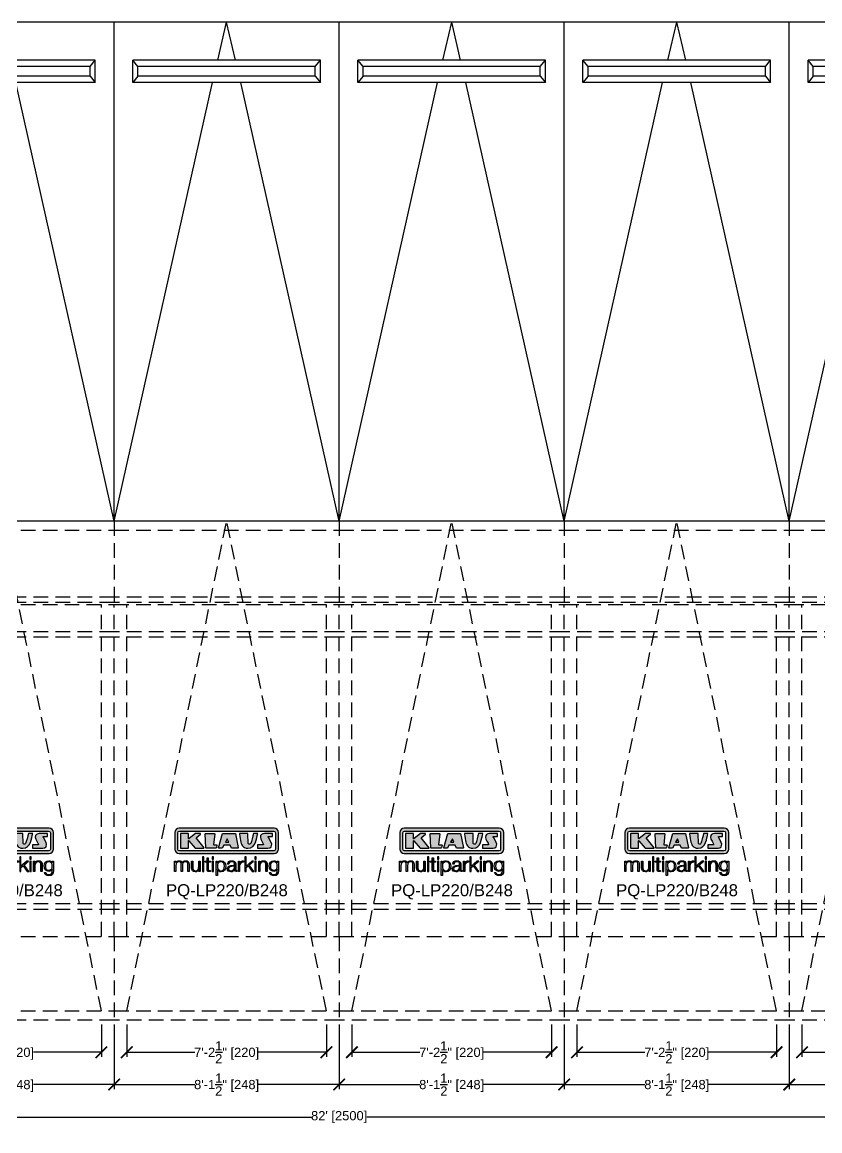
# Model space of a CAD drawing. Extents: x -210816 to 22943, y 10566 to 41486.
# Drawn here: x 21604.9 to 21950.9, y 11895.1 to 12376.3 of the extents above; entities that cross this region are included whole.
import ezdxf

# ---------------------------------------------------------------- set-up
doc = ezdxf.new("R2010")
doc.units = 0
doc.header["$MEASUREMENT"] = 0
doc.linetypes.add('DASHED', pattern=[0.2067, 0.1654, -0.0413])
doc.linetypes.add('HIDDEN', pattern=[9.525, 6.35, -3.175])
doc.layers.get('0').update_dxf_attribs({"linetype": 'CONTINUOUS'})
doc.layers.get('DEFPOINTS').update_dxf_attribs({"linetype": 'CONTINUOUS'})
for name, color, linetype in [('DIM', 6, 'CONTINUOUS'), ('KLAUS', 30, 'CONTINUOUS'), ('LOGO', 7, 'CONTINUOUS')]:
    doc.layers.add(name, color=color, linetype=linetype)
doc.styles.get("Standard").update_dxf_attribs({"font": 'arial.ttf'})
doc.dimstyles.get("Standard").update_dxf_attribs({"dimtxt": 5, "dimasz": 5, "dimexe": 2, "dimexo": 2, "dimgap": 0.09, "dimtad": 0, "dimtih": 1, "dimtoh": 1, "dimdec": 1, "dimzin": 0, "dimdsep": 46, "dimlunit": 4, "dimtxsty": 'Standard', "dimblk": 'ARCHTICK', "dimcen": -0.09, "dimadec": 0, "dimazin": 0, "dimtfac": 1, "dimtdec": 4, "dimtofl": 0, "dimtmove": 0, "dimatfit": 3, "dimldrblk": 'ARCHTICK', "dimfxl": 1, "dimtolj": 1, "dimtzin": 0, "dimarcsym": 0})

# ---------------------------------------------------------------- blocks, each defined once
blk = doc.blocks.new('KLAUS')
at = {"layer": 'LOGO'}
h = blk.add_hatch(color=8, dxfattribs=at)
h.dxf.hatch_style = 2
edge = h.paths.add_edge_path()
edge.add_spline(control_points=[(3.6, 29.09), (2.88, 29.09), (2.3, 28.51), (2.3, 27.8), (2.3, 27.8), (2.3, 16.11), (2.3, 16.11), (2.3, 15.39), (2.88, 14.81), (3.6, 14.81), (3.6, 14.81), (71.16, 14.81), (71.16, 14.81), (71.88, 14.81), (72.46, 15.39), (72.46, 16.11), (72.46, 16.11), (72.46, 27.8), (72.46, 27.8), (72.46, 28.51), (71.88, 29.09), (71.16, 29.09), (71.16, 29.09), (3.6, 29.09), (3.6, 29.09), (3.6, 29.09), (3.6, 29.09), (3.6, 29.09)], knot_values=[0, 0, 0, 0, 1, 1, 1, 2, 2, 2, 3, 3, 3, 4, 4, 4, 5, 5, 5, 6, 6, 6, 7, 7, 7, 8, 8, 8, 9, 9, 9, 9], degree=3, periodic=0)
edge = h.paths.add_edge_path()
edge.add_spline(control_points=[(3.35, 31.23), (3.35, 31.23), (71.47, 31.23), (71.47, 31.23), (73.26, 31.23), (74.71, 29.77), (74.71, 27.99), (74.71, 27.99), (74.71, 16.17), (74.71, 16.17), (74.71, 14.38), (73.26, 12.93), (71.47, 12.93), (71.47, 12.93), (3.35, 12.93), (3.35, 12.93), (1.56, 12.93), (0.11, 14.38), (0.11, 16.17), (0.11, 16.17), (0.11, 27.99), (0.11, 27.99), (0.11, 29.77), (1.56, 31.23), (3.35, 31.23), (3.35, 31.23), (3.35, 31.23), (3.35, 31.23)], knot_values=[0, 0, 0, 0, 1, 1, 1, 2, 2, 2, 3, 3, 3, 4, 4, 4, 5, 5, 5, 6, 6, 6, 7, 7, 7, 8, 8, 8, 9, 9, 9, 9], degree=3, periodic=0)
h = blk.add_hatch(color=8, dxfattribs=at)
h.dxf.hatch_style = 2
edge = h.paths.add_edge_path()
edge.add_spline(control_points=[(4.5, 27.33), (4.5, 27.33), (9.7, 27.33), (9.7, 27.33), (9.84, 27.33), (9.96, 27.22), (9.96, 27.08), (9.96, 27.08), (9.96, 23.69), (9.96, 23.69), (9.96, 23.69), (9.94, 23.64), (10.04, 23.59), (10.14, 23.53), (10.2, 23.57), (10.2, 23.57), (10.2, 23.57), (10.51, 23.75), (10.51, 23.75), (10.51, 23.75), (14.94, 27.33), (14.94, 27.33), (14.94, 27.33), (18.41, 27.33), (18.41, 27.33), (18.41, 27.33), (18.49, 27.33), (18.56, 27.2), (18.65, 27.04), (18.53, 26.91), (18.53, 26.91), (18.53, 26.91), (15.49, 24.11), (15.49, 24.11), (15.49, 24.11), (21.14, 17.06), (21.14, 17.06), (21.14, 17.06), (21.13, 16.91), (21.13, 16.91), (21.08, 16.84), (20.99, 16.82), (20.99, 16.82), (20.99, 16.82), (14.7, 16.82), (14.7, 16.82), (14.7, 16.82), (10.26, 22.17), (10.26, 22.17), (10.26, 22.17), (10.19, 22.24), (10.08, 22.21), (9.97, 22.18), (9.96, 22.11), (9.96, 22.11), (9.96, 22.11), (9.96, 17.08), (9.96, 17.08), (9.96, 16.94), (9.84, 16.82), (9.7, 16.82), (9.7, 16.82), (4.5, 16.82), (4.5, 16.82), (4.36, 16.82), (4.25, 16.94), (4.25, 17.08), (4.25, 17.08), (4.25, 27.08), (4.25, 27.08), (4.25, 27.22), (4.36, 27.33), (4.5, 27.33), (4.5, 27.33), (4.5, 27.33), (4.5, 27.33)], knot_values=[0, 0, 0, 0, 1, 1, 1, 2, 2, 2, 3, 3, 3, 4, 4, 4, 5, 5, 5, 6, 6, 6, 7, 7, 7, 8, 8, 8, 9, 9, 9, 10, 10, 10, 11, 11, 11, 12, 12, 12, 13, 13, 13, 14, 14, 14, 15, 15, 15, 16, 16, 16, 17, 17, 17, 18, 18, 18, 19, 19, 19, 20, 20, 20, 21, 21, 21, 22, 22, 22, 23, 23, 23, 24, 24, 24, 25, 25, 25, 25], degree=3, periodic=0)
h = blk.add_hatch(color=8, dxfattribs=at)
h.dxf.hatch_style = 2
h.paths.add_polyline_path([(22.42, 17.06), (21.97, 27.15), (22.24, 27.33), (28.55, 27.33), (28.86, 26.97), (28.01, 19.08), (30.26, 19.07), (30.44, 18.95), (30.08, 16.95), (29.49, 16.82), (22.6, 16.82)])
h = blk.add_hatch(color=8, dxfattribs=at)
h.paths.add_polyline_path([(36.52, 21.01), (38.93, 21.01), (37.87, 23.57)])
h.paths.add_polyline_path([(34.52, 27.33), (43.65, 27.33), (45.76, 16.94), (45.57, 16.82), (40.83, 16.82), (39.89, 18.95), (35.42, 18.95), (34.27, 16.82), (31.78, 16.82), (31.66, 17)])
h = blk.add_hatch(color=8, dxfattribs=at)
h.dxf.hatch_style = 2
edge = h.paths.add_edge_path()
edge.add_spline(control_points=[(52.69, 27.32), (52.69, 27.32), (52.88, 20.14), (52.88, 20.14), (53.01, 19.89), (53.2, 19.77), (53.43, 19.71), (53.91, 19.59), (54.43, 19.57), (54.64, 20.03), (55.23, 21.34), (56.27, 25.45), (56.6, 27.33), (56.6, 27.33), (59.77, 27.33), (59.77, 27.33), (58.77, 23.9), (58.56, 16.82), (52.63, 16.76), (48.72, 16.72), (48.01, 19.35), (47.27, 22.24), (46.89, 23.68), (46.54, 27.33), (46.54, 27.33), (46.54, 27.33), (52.69, 27.32), (52.69, 27.32), (52.69, 27.32), (52.69, 27.32), (52.69, 27.32)], knot_values=[0, 0, 0, 0, 1, 1, 1, 2, 2, 2, 3, 3, 3, 4, 4, 4, 5, 5, 5, 6, 6, 6, 7, 7, 7, 8, 8, 8, 9, 9, 9, 10, 10, 10, 10], degree=3, periodic=0)
h = blk.add_hatch(color=8, dxfattribs=at)
h.dxf.hatch_style = 2
edge = h.paths.add_edge_path()
edge.add_spline(control_points=[(64.46, 27.33), (64.46, 27.33), (70.31, 27.33), (70.31, 27.33), (70.31, 26.52), (70.31, 26.02), (70.31, 25.12), (70.31, 25.12), (67.3, 25.12), (67.3, 25.12), (67.24, 25.04), (67.25, 25.11), (67.25, 24.91), (67.25, 24.88), (69.73, 20.38), (69.73, 19.57), (69.73, 16.4), (67.22, 16.81), (65.9, 16.82), (65.9, 16.82), (59.59, 16.82), (59.59, 16.82), (59.59, 17.76), (59.59, 18.23), (59.59, 19.14), (59.59, 19.14), (63.75, 19.14), (63.75, 19.14), (63.82, 19.22), (63.81, 19.11), (63.81, 19.31), (63.81, 20.32), (61.58, 23.06), (61.58, 24.63), (61.58, 26.33), (62.83, 27.34), (64.46, 27.33), (64.46, 27.33), (64.46, 27.33), (64.46, 27.33)], knot_values=[0, 0, 0, 0, 1, 1, 1, 2, 2, 2, 3, 3, 3, 4, 4, 4, 5, 5, 5, 6, 6, 6, 7, 7, 7, 8, 8, 8, 9, 9, 9, 10, 10, 10, 11, 11, 11, 12, 12, 12, 13, 13, 13, 13], degree=3, periodic=0)
h = blk.add_hatch(color=30, dxfattribs=at)
h.dxf.hatch_style = 2
h.paths.add_polyline_path([(20.07, 0), (20.99, 0), (20.99, 10.45), (20.07, 10.45)])
h = blk.add_hatch(color=30, dxfattribs=at)
h.dxf.hatch_style = 2
edge = h.paths.add_edge_path()
edge.add_spline(control_points=[(24.22, 9.82), (24.22, 9.82), (23.3, 9.82), (23.3, 9.82), (23.3, 9.82), (23.3, 7.55), (23.3, 7.55), (23.3, 7.55), (21.98, 7.55), (21.98, 7.55), (21.98, 7.55), (21.98, 6.78), (21.98, 6.78), (21.98, 6.78), (23.3, 6.78), (23.3, 6.78), (23.3, 6.78), (23.3, 1.61), (23.3, 1.61), (23.28, 0.32), (23.71, -0.09), (24.94, -0.09), (25.22, -0.09), (25.48, -0.06), (25.76, -0.06), (25.76, -0.06), (25.76, 0.73), (25.76, 0.73), (25.5, 0.7), (25.23, 0.69), (24.97, 0.69), (24.31, 0.73), (24.22, 1.08), (24.22, 1.68), (24.22, 1.68), (24.22, 6.78), (24.22, 6.78), (24.22, 6.78), (25.76, 6.78), (25.76, 6.78), (25.76, 6.78), (25.76, 7.55), (25.76, 7.55), (25.76, 7.55), (24.22, 7.55), (24.22, 7.55), (24.22, 7.55), (24.22, 9.82), (24.22, 9.82), (24.22, 9.82), (24.22, 9.82), (24.22, 9.82)], knot_values=[0, 0, 0, 0, 1, 1, 1, 2, 2, 2, 3, 3, 3, 4, 4, 4, 5, 5, 5, 6, 6, 6, 7, 7, 7, 8, 8, 8, 9, 9, 9, 10, 10, 10, 11, 11, 11, 12, 12, 12, 13, 13, 13, 14, 14, 14, 15, 15, 15, 16, 16, 16, 17, 17, 17, 17], degree=3, periodic=0)
h = blk.add_hatch(color=30, dxfattribs=at)
h.paths.add_polyline_path([(27.1, 0), (28.03, 0), (28.03, 7.55), (27.1, 7.55)])
h.paths.add_polyline_path([(27.1, 8.98), (28.03, 8.98), (28.03, 10.45), (27.1, 10.45)])
h = blk.add_hatch(color=30, dxfattribs=at)
h.dxf.hatch_style = 2
h.paths.add_polyline_path([(50.4, 0), (51.32, 0), (51.32, 2.87), (52.82, 4.11), (55.8, 0), (56.96, 0), (53.52, 4.76), (56.74, 7.55), (55.51, 7.55), (51.32, 3.89), (51.32, 10.45), (50.4, 10.45)])
h = blk.add_hatch(color=30, dxfattribs=at)
h.paths.add_polyline_path([(57.74, 0), (58.66, 0), (58.66, 7.55), (57.74, 7.55)])
h.paths.add_polyline_path([(57.74, 8.98), (58.66, 8.98), (58.66, 10.45), (57.74, 10.45)])
h = blk.add_hatch(color=30, dxfattribs=at)
h.dxf.hatch_style = 2
edge = h.paths.add_edge_path()
edge.add_spline(control_points=[(0, 0), (0, 0), (0.92, 0), (0.92, 0), (0.92, 0), (0.92, 4.22), (0.92, 4.22), (0.94, 5.8), (1.58, 7), (3.18, 7), (4.35, 7), (4.77, 6.15), (4.76, 5.12), (4.76, 5.12), (4.76, 0), (4.76, 0), (4.76, 0), (5.68, 0), (5.68, 0), (5.68, 0), (5.68, 4.27), (5.68, 4.27), (5.68, 5.68), (6.14, 7), (7.73, 7), (9.05, 7), (9.52, 6.32), (9.52, 5.08), (9.52, 5.08), (9.52, 0), (9.52, 0), (9.52, 0), (10.44, 0), (10.44, 0), (10.44, 0), (10.44, 5.12), (10.44, 5.12), (10.44, 6.91), (9.59, 7.77), (7.94, 7.77), (6.94, 7.77), (5.99, 7.29), (5.54, 6.3), (5.26, 7.29), (4.36, 7.77), (3.37, 7.77), (2.17, 7.77), (1.38, 7.19), (0.89, 6.28), (0.89, 6.28), (0.85, 6.28), (0.85, 6.28), (0.85, 6.28), (0.85, 7.55), (0.85, 7.55), (0.85, 7.55), (0, 7.55), (0, 7.55), (0, 7.55), (0, 0), (0, 0), (0, 0), (0, 0), (0, 0)], knot_values=[0, 0, 0, 0, 1, 1, 1, 2, 2, 2, 3, 3, 3, 4, 4, 4, 5, 5, 5, 6, 6, 6, 7, 7, 7, 8, 8, 8, 9, 9, 9, 10, 10, 10, 11, 11, 11, 12, 12, 12, 13, 13, 13, 14, 14, 14, 15, 15, 15, 16, 16, 16, 17, 17, 17, 18, 18, 18, 19, 19, 19, 20, 20, 20, 21, 21, 21, 21], degree=3, periodic=0)
h = blk.add_hatch(color=30, dxfattribs=at)
h.dxf.hatch_style = 2
edge = h.paths.add_edge_path()
edge.add_spline(control_points=[(18.31, 7.55), (18.31, 7.55), (17.39, 7.55), (17.39, 7.55), (17.39, 7.55), (17.39, 3.59), (17.39, 3.59), (17.39, 2.05), (16.7, 0.56), (15.12, 0.56), (13.66, 0.56), (13.15, 1.27), (13.1, 2.64), (13.1, 2.64), (13.1, 7.55), (13.1, 7.55), (13.1, 7.55), (12.18, 7.55), (12.18, 7.55), (12.18, 7.55), (12.18, 2.65), (12.18, 2.65), (12.18, 0.89), (12.93, -0.22), (14.83, -0.22), (15.96, -0.22), (16.95, 0.35), (17.44, 1.36), (17.44, 1.36), (17.47, 1.36), (17.47, 1.36), (17.47, 1.36), (17.47, 0), (17.47, 0), (17.47, 0), (18.31, 0), (18.31, 0), (18.31, 0), (18.31, 7.55), (18.31, 7.55), (18.31, 7.55), (18.31, 7.55), (18.31, 7.55)], knot_values=[0, 0, 0, 0, 1, 1, 1, 2, 2, 2, 3, 3, 3, 4, 4, 4, 5, 5, 5, 6, 6, 6, 7, 7, 7, 8, 8, 8, 9, 9, 9, 10, 10, 10, 11, 11, 11, 12, 12, 12, 13, 13, 13, 14, 14, 14, 14], degree=3, periodic=0)
h = blk.add_hatch(color=30, dxfattribs=at)
edge = h.paths.add_edge_path()
edge.add_spline(control_points=[(35.84, 3.78), (35.84, 2.21), (35.12, 0.56), (33.37, 0.56), (31.4, 0.56), (30.72, 2.21), (30.72, 3.78), (30.72, 5.49), (31.33, 7), (33.37, 7), (35.12, 7), (35.84, 5.34), (35.84, 3.78), (35.84, 3.78), (35.84, 3.78), (35.84, 3.78)], knot_values=[0, 0, 0, 0, 1, 1, 1, 2, 2, 2, 3, 3, 3, 4, 4, 4, 5, 5, 5, 5], degree=3, periodic=0)
edge = h.paths.add_edge_path()
edge.add_spline(control_points=[(29.79, -2.8), (29.79, -2.8), (30.72, -2.8), (30.72, -2.8), (30.72, -2.8), (30.72, 1.43), (30.72, 1.43), (30.72, 1.43), (30.74, 1.43), (30.74, 1.43), (31.14, 0.35), (32.24, -0.22), (33.37, -0.22), (35.66, -0.22), (36.76, 1.64), (36.76, 3.78), (36.76, 5.91), (35.66, 7.77), (33.37, 7.77), (32.15, 7.77), (31.1, 7.14), (30.67, 6.12), (30.67, 6.12), (30.64, 6.12), (30.64, 6.12), (30.64, 6.12), (30.64, 7.55), (30.64, 7.55), (30.64, 7.55), (29.79, 7.55), (29.79, 7.55), (29.79, 7.55), (29.79, -2.8), (29.79, -2.8), (29.79, -2.8), (29.79, -2.8), (29.79, -2.8)], knot_values=[0, 0, 0, 0, 1, 1, 1, 2, 2, 2, 3, 3, 3, 4, 4, 4, 5, 5, 5, 6, 6, 6, 7, 7, 7, 8, 8, 8, 9, 9, 9, 10, 10, 10, 11, 11, 11, 12, 12, 12, 12], degree=3, periodic=0)
h = blk.add_hatch(color=30, dxfattribs=at)
edge = h.paths.add_edge_path()
edge.add_spline(control_points=[(43.03, 2.93), (43.04, 1.45), (41.8, 0.56), (40.39, 0.56), (39.53, 0.56), (38.71, 1.13), (38.71, 2.05), (38.71, 3.53), (40.66, 3.51), (42.22, 3.79), (42.47, 3.84), (42.88, 3.91), (43, 4.13), (43, 4.13), (43.03, 4.13), (43.03, 4.13), (43.03, 4.13), (43.03, 2.93), (43.03, 2.93), (43.03, 2.93), (43.03, 2.93), (43.03, 2.93)], knot_values=[0, 0, 0, 0, 1, 1, 1, 2, 2, 2, 3, 3, 3, 4, 4, 4, 5, 5, 5, 6, 6, 6, 7, 7, 7, 7], degree=3, periodic=0)
edge = h.paths.add_edge_path()
edge.add_spline(control_points=[(39.03, 5.24), (39.06, 6.47), (39.91, 7), (41.05, 7), (42.14, 7), (43.03, 6.69), (43.03, 5.45), (43.03, 4.61), (42.6, 4.51), (41.84, 4.42), (39.85, 4.19), (37.79, 4.11), (37.79, 1.99), (37.79, 0.47), (38.93, -0.22), (40.32, -0.22), (41.77, -0.22), (42.43, 0.34), (43.07, 1.32), (43.07, 1.32), (43.1, 1.32), (43.1, 1.32), (43.1, 0.53), (43.25, 0), (44.19, 0), (44.43, 0), (44.58, 0.01), (44.79, 0.06), (44.79, 0.06), (44.79, 0.83), (44.79, 0.83), (44.71, 0.81), (44.6, 0.78), (44.49, 0.78), (44.13, 0.78), (43.95, 0.98), (43.95, 1.33), (43.95, 1.33), (43.95, 5.34), (43.95, 5.34), (43.95, 7.36), (42.5, 7.77), (41.17, 7.77), (39.44, 7.77), (38.2, 7.01), (38.11, 5.24), (38.11, 5.24), (39.03, 5.24), (39.03, 5.24), (39.03, 5.24), (39.03, 5.24), (39.03, 5.24)], knot_values=[0, 0, 0, 0, 1, 1, 1, 2, 2, 2, 3, 3, 3, 4, 4, 4, 5, 5, 5, 6, 6, 6, 7, 7, 7, 8, 8, 8, 9, 9, 9, 10, 10, 10, 11, 11, 11, 12, 12, 12, 13, 13, 13, 14, 14, 14, 15, 15, 15, 16, 16, 16, 17, 17, 17, 17], degree=3, periodic=0)
h = blk.add_hatch(color=30, dxfattribs=at)
h.dxf.hatch_style = 2
edge = h.paths.add_edge_path()
edge.add_spline(control_points=[(45.79, 0), (45.79, 0), (46.71, 0), (46.71, 0), (46.71, 0), (46.71, 4.03), (46.71, 4.03), (46.71, 5.59), (47.85, 6.82), (49.52, 6.73), (49.52, 6.73), (49.52, 7.66), (49.52, 7.66), (48.16, 7.72), (47.14, 7), (46.67, 5.78), (46.67, 5.78), (46.64, 5.78), (46.64, 5.78), (46.64, 5.78), (46.64, 7.55), (46.64, 7.55), (46.64, 7.55), (45.79, 7.55), (45.79, 7.55), (45.79, 7.55), (45.79, 0), (45.79, 0), (45.79, 0), (45.79, 0), (45.79, 0)], knot_values=[0, 0, 0, 0, 1, 1, 1, 2, 2, 2, 3, 3, 3, 4, 4, 4, 5, 5, 5, 6, 6, 6, 7, 7, 7, 8, 8, 8, 9, 9, 9, 10, 10, 10, 10], degree=3, periodic=0)
h = blk.add_hatch(color=30, dxfattribs=at)
h.dxf.hatch_style = 2
edge = h.paths.add_edge_path()
edge.add_spline(control_points=[(60.41, 0), (60.41, 0), (61.33, 0), (61.33, 0), (61.33, 0), (61.33, 4.41), (61.33, 4.41), (61.36, 5.89), (62.24, 7), (63.7, 7), (65.2, 7), (65.62, 6.02), (65.62, 4.71), (65.62, 4.71), (65.62, 0), (65.62, 0), (65.62, 0), (66.54, 0), (66.54, 0), (66.54, 0), (66.54, 4.86), (66.54, 4.86), (66.54, 6.66), (65.9, 7.77), (63.78, 7.77), (62.71, 7.77), (61.7, 7.16), (61.36, 6.25), (61.36, 6.25), (61.33, 6.25), (61.33, 6.25), (61.33, 6.25), (61.33, 7.55), (61.33, 7.55), (61.33, 7.55), (60.41, 7.55), (60.41, 7.55), (60.41, 7.55), (60.41, 0), (60.41, 0), (60.41, 0), (60.41, 0), (60.41, 0)], knot_values=[0, 0, 0, 0, 1, 1, 1, 2, 2, 2, 3, 3, 3, 4, 4, 4, 5, 5, 5, 6, 6, 6, 7, 7, 7, 8, 8, 8, 9, 9, 9, 10, 10, 10, 11, 11, 11, 12, 12, 12, 13, 13, 13, 14, 14, 14, 14], degree=3, periodic=0)
h = blk.add_hatch(color=30, dxfattribs=at)
edge = h.paths.add_edge_path()
edge.add_spline(control_points=[(71.32, 0.86), (69.62, 0.86), (68.83, 2.34), (68.83, 3.86), (68.83, 5.43), (69.56, 7), (71.32, 7), (73.06, 7), (73.75, 5.34), (73.75, 3.86), (73.75, 2.33), (72.91, 0.86), (71.32, 0.86), (71.32, 0.86), (71.32, 0.86), (71.32, 0.86)], knot_values=[0, 0, 0, 0, 1, 1, 1, 2, 2, 2, 3, 3, 3, 4, 4, 4, 5, 5, 5, 5], degree=3, periodic=0)
edge = h.paths.add_edge_path()
edge.add_spline(control_points=[(74.67, 7.55), (74.67, 7.55), (73.75, 7.55), (73.75, 7.55), (73.75, 7.55), (73.75, 6.25), (73.75, 6.25), (73.75, 6.25), (73.72, 6.25), (73.72, 6.25), (73.35, 7.09), (72.41, 7.77), (71.32, 7.77), (69.13, 7.77), (67.9, 6.05), (67.9, 3.97), (67.9, 1.82), (68.9, 0.09), (71.32, 0.09), (72.4, 0.09), (73.29, 0.72), (73.72, 1.64), (73.72, 1.64), (73.75, 1.64), (73.75, 1.64), (73.75, 1.64), (73.75, 0.61), (73.75, 0.61), (73.75, -1.23), (73.01, -2.24), (71.32, -2.24), (70.29, -2.24), (69.31, -1.85), (69.1, -0.73), (69.1, -0.73), (68.18, -0.73), (68.18, -0.73), (68.31, -2.34), (69.81, -3.02), (71.32, -3.02), (73.79, -3.02), (74.65, -1.64), (74.67, 0.61), (74.67, 0.61), (74.67, 7.55), (74.67, 7.55), (74.67, 7.55), (74.67, 7.55), (74.67, 7.55)], knot_values=[0, 0, 0, 0, 1, 1, 1, 2, 2, 2, 3, 3, 3, 4, 4, 4, 5, 5, 5, 6, 6, 6, 7, 7, 7, 8, 8, 8, 9, 9, 9, 10, 10, 10, 11, 11, 11, 12, 12, 12, 13, 13, 13, 14, 14, 14, 15, 15, 15, 16, 16, 16, 16], degree=3, periodic=0)
for points in [[(22.42, 17.06), (21.97, 27.15), (22.24, 27.33), (28.55, 27.33), (28.86, 26.97), (28.01, 19.08), (30.26, 19.07), (30.44, 18.95), (30.08, 16.95), (29.49, 16.82), (22.6, 16.82), (22.42, 17.06), (22.42, 17.06)], [(34.52, 27.33), (43.65, 27.33), (45.76, 16.94), (45.57, 16.82), (40.83, 16.82), (39.89, 18.95), (35.42, 18.95), (34.27, 16.82), (31.78, 16.82), (31.66, 17), (34.52, 27.33), (34.52, 27.33)], [(36.52, 21.01), (38.93, 21.01), (37.87, 23.57), (36.52, 21.01), (36.52, 21.01)], [(20.07, 0), (20.99, 0), (20.99, 10.45), (20.07, 10.45), (20.07, 0), (20.07, 0)], [(27.1, 8.98), (28.03, 8.98), (28.03, 10.45), (27.1, 10.45), (27.1, 8.98), (27.1, 8.98)], [(50.4, 0), (51.32, 0), (51.32, 2.87), (52.82, 4.11), (55.8, 0), (56.96, 0), (53.52, 4.76), (56.74, 7.55), (55.51, 7.55), (51.32, 3.89), (51.32, 10.45), (50.4, 10.45), (50.4, 0), (50.4, 0)], [(57.74, 8.98), (58.66, 8.98), (58.66, 10.45), (57.74, 10.45), (57.74, 8.98), (57.74, 8.98)], [(27.1, 0), (28.03, 0), (28.03, 7.55), (27.1, 7.55), (27.1, 0), (27.1, 0)], [(57.74, 0), (58.66, 0), (58.66, 7.55), (57.74, 7.55), (57.74, 0), (57.74, 0)]]:
    blk.add_lwpolyline(points, dxfattribs=at)
for points, knots in [([(3.35, 31.23), (3.35, 31.23), (71.47, 31.23), (71.47, 31.23), (73.26, 31.23), (74.71, 29.77), (74.71, 27.99), (74.71, 27.99), (74.71, 16.17), (74.71, 16.17), (74.71, 14.38), (73.26, 12.93), (71.47, 12.93), (71.47, 12.93), (3.35, 12.93), (3.35, 12.93), (1.56, 12.93), (0.11, 14.38), (0.11, 16.17), (0.11, 16.17), (0.11, 27.99), (0.11, 27.99), (0.11, 29.77), (1.56, 31.23), (3.35, 31.23), (3.35, 31.23), (3.35, 31.23), (3.35, 31.23)], [0, 0, 0, 0, 1, 1, 1, 2, 2, 2, 3, 3, 3, 4, 4, 4, 5, 5, 5, 6, 6, 6, 7, 7, 7, 8, 8, 8, 9, 9, 9, 9]), ([(3.6, 29.09), (2.88, 29.09), (2.3, 28.51), (2.3, 27.8), (2.3, 27.8), (2.3, 16.11), (2.3, 16.11), (2.3, 15.39), (2.88, 14.81), (3.6, 14.81), (3.6, 14.81), (71.16, 14.81), (71.16, 14.81), (71.88, 14.81), (72.46, 15.39), (72.46, 16.11), (72.46, 16.11), (72.46, 27.8), (72.46, 27.8), (72.46, 28.51), (71.88, 29.09), (71.16, 29.09), (71.16, 29.09), (3.6, 29.09), (3.6, 29.09), (3.6, 29.09), (3.6, 29.09), (3.6, 29.09)], [0, 0, 0, 0, 1, 1, 1, 2, 2, 2, 3, 3, 3, 4, 4, 4, 5, 5, 5, 6, 6, 6, 7, 7, 7, 8, 8, 8, 9, 9, 9, 9]), ([(4.5, 27.33), (4.5, 27.33), (9.7, 27.33), (9.7, 27.33), (9.84, 27.33), (9.96, 27.22), (9.96, 27.08), (9.96, 27.08), (9.96, 23.69), (9.96, 23.69), (9.96, 23.69), (9.94, 23.64), (10.04, 23.59), (10.14, 23.53), (10.2, 23.57), (10.2, 23.57), (10.2, 23.57), (10.51, 23.75), (10.51, 23.75), (10.51, 23.75), (14.94, 27.33), (14.94, 27.33), (14.94, 27.33), (18.41, 27.33), (18.41, 27.33), (18.41, 27.33), (18.49, 27.33), (18.56, 27.2), (18.65, 27.04), (18.53, 26.91), (18.53, 26.91), (18.53, 26.91), (15.49, 24.11), (15.49, 24.11), (15.49, 24.11), (21.14, 17.06), (21.14, 17.06), (21.14, 17.06), (21.13, 16.91), (21.13, 16.91), (21.08, 16.84), (20.99, 16.82), (20.99, 16.82), (20.99, 16.82), (14.7, 16.82), (14.7, 16.82), (14.7, 16.82), (10.26, 22.17), (10.26, 22.17), (10.26, 22.17), (10.19, 22.24), (10.08, 22.21), (9.97, 22.18), (9.96, 22.11), (9.96, 22.11), (9.96, 22.11), (9.96, 17.08), (9.96, 17.08), (9.96, 16.94), (9.84, 16.82), (9.7, 16.82), (9.7, 16.82), (4.5, 16.82), (4.5, 16.82), (4.36, 16.82), (4.25, 16.94), (4.25, 17.08), (4.25, 17.08), (4.25, 27.08), (4.25, 27.08), (4.25, 27.22), (4.36, 27.33), (4.5, 27.33), (4.5, 27.33), (4.5, 27.33), (4.5, 27.33)], [0, 0, 0, 0, 1, 1, 1, 2, 2, 2, 3, 3, 3, 4, 4, 4, 5, 5, 5, 6, 6, 6, 7, 7, 7, 8, 8, 8, 9, 9, 9, 10, 10, 10, 11, 11, 11, 12, 12, 12, 13, 13, 13, 14, 14, 14, 15, 15, 15, 16, 16, 16, 17, 17, 17, 18, 18, 18, 19, 19, 19, 20, 20, 20, 21, 21, 21, 22, 22, 22, 23, 23, 23, 24, 24, 24, 25, 25, 25, 25]), ([(52.69, 27.32), (52.69, 27.32), (52.88, 20.14), (52.88, 20.14), (53.01, 19.89), (53.2, 19.77), (53.43, 19.71), (53.91, 19.59), (54.43, 19.57), (54.64, 20.03), (55.23, 21.34), (56.27, 25.45), (56.6, 27.33), (56.6, 27.33), (59.77, 27.33), (59.77, 27.33), (58.77, 23.9), (58.56, 16.82), (52.63, 16.76), (48.72, 16.72), (48.01, 19.35), (47.27, 22.24), (46.89, 23.68), (46.54, 27.33), (46.54, 27.33), (46.54, 27.33), (52.69, 27.32), (52.69, 27.32), (52.69, 27.32), (52.69, 27.32), (52.69, 27.32)], [0, 0, 0, 0, 1, 1, 1, 2, 2, 2, 3, 3, 3, 4, 4, 4, 5, 5, 5, 6, 6, 6, 7, 7, 7, 8, 8, 8, 9, 9, 9, 10, 10, 10, 10]), ([(64.46, 27.33), (64.46, 27.33), (70.31, 27.33), (70.31, 27.33), (70.31, 26.52), (70.31, 26.02), (70.31, 25.12), (70.31, 25.12), (67.3, 25.12), (67.3, 25.12), (67.24, 25.04), (67.25, 25.11), (67.25, 24.91), (67.25, 24.88), (69.73, 20.38), (69.73, 19.57), (69.73, 16.4), (67.22, 16.81), (65.9, 16.82), (65.9, 16.82), (59.59, 16.82), (59.59, 16.82), (59.59, 17.76), (59.59, 18.23), (59.59, 19.14), (59.59, 19.14), (63.75, 19.14), (63.75, 19.14), (63.82, 19.22), (63.81, 19.11), (63.81, 19.31), (63.81, 20.32), (61.58, 23.06), (61.58, 24.63), (61.58, 26.33), (62.83, 27.34), (64.46, 27.33), (64.46, 27.33), (64.46, 27.33), (64.46, 27.33)], [0, 0, 0, 0, 1, 1, 1, 2, 2, 2, 3, 3, 3, 4, 4, 4, 5, 5, 5, 6, 6, 6, 7, 7, 7, 8, 8, 8, 9, 9, 9, 10, 10, 10, 11, 11, 11, 12, 12, 12, 13, 13, 13, 13]), ([(24.22, 9.82), (24.22, 9.82), (23.3, 9.82), (23.3, 9.82), (23.3, 9.82), (23.3, 7.55), (23.3, 7.55), (23.3, 7.55), (21.98, 7.55), (21.98, 7.55), (21.98, 7.55), (21.98, 6.78), (21.98, 6.78), (21.98, 6.78), (23.3, 6.78), (23.3, 6.78), (23.3, 6.78), (23.3, 1.61), (23.3, 1.61), (23.28, 0.32), (23.71, -0.09), (24.94, -0.09), (25.22, -0.09), (25.48, -0.06), (25.76, -0.06), (25.76, -0.06), (25.76, 0.73), (25.76, 0.73), (25.5, 0.7), (25.23, 0.69), (24.97, 0.69), (24.31, 0.73), (24.22, 1.08), (24.22, 1.68), (24.22, 1.68), (24.22, 6.78), (24.22, 6.78), (24.22, 6.78), (25.76, 6.78), (25.76, 6.78), (25.76, 6.78), (25.76, 7.55), (25.76, 7.55), (25.76, 7.55), (24.22, 7.55), (24.22, 7.55), (24.22, 7.55), (24.22, 9.82), (24.22, 9.82), (24.22, 9.82), (24.22, 9.82), (24.22, 9.82)], [0, 0, 0, 0, 1, 1, 1, 2, 2, 2, 3, 3, 3, 4, 4, 4, 5, 5, 5, 6, 6, 6, 7, 7, 7, 8, 8, 8, 9, 9, 9, 10, 10, 10, 11, 11, 11, 12, 12, 12, 13, 13, 13, 14, 14, 14, 15, 15, 15, 16, 16, 16, 17, 17, 17, 17]), ([(0, 0), (0, 0), (0.92, 0), (0.92, 0), (0.92, 0), (0.92, 4.22), (0.92, 4.22), (0.94, 5.8), (1.58, 7), (3.18, 7), (4.35, 7), (4.77, 6.15), (4.76, 5.12), (4.76, 5.12), (4.76, 0), (4.76, 0), (4.76, 0), (5.68, 0), (5.68, 0), (5.68, 0), (5.68, 4.27), (5.68, 4.27), (5.68, 5.68), (6.14, 7), (7.73, 7), (9.05, 7), (9.52, 6.32), (9.52, 5.08), (9.52, 5.08), (9.52, 0), (9.52, 0), (9.52, 0), (10.44, 0), (10.44, 0), (10.44, 0), (10.44, 5.12), (10.44, 5.12), (10.44, 6.91), (9.59, 7.77), (7.94, 7.77), (6.94, 7.77), (5.99, 7.29), (5.54, 6.3), (5.26, 7.29), (4.36, 7.77), (3.37, 7.77), (2.17, 7.77), (1.38, 7.19), (0.89, 6.28), (0.89, 6.28), (0.85, 6.28), (0.85, 6.28), (0.85, 6.28), (0.85, 7.55), (0.85, 7.55), (0.85, 7.55), (0, 7.55), (0, 7.55), (0, 7.55), (0, 0), (0, 0), (0, 0), (0, 0), (0, 0)], [0, 0, 0, 0, 1, 1, 1, 2, 2, 2, 3, 3, 3, 4, 4, 4, 5, 5, 5, 6, 6, 6, 7, 7, 7, 8, 8, 8, 9, 9, 9, 10, 10, 10, 11, 11, 11, 12, 12, 12, 13, 13, 13, 14, 14, 14, 15, 15, 15, 16, 16, 16, 17, 17, 17, 18, 18, 18, 19, 19, 19, 20, 20, 20, 21, 21, 21, 21]), ([(18.31, 7.55), (18.31, 7.55), (17.39, 7.55), (17.39, 7.55), (17.39, 7.55), (17.39, 3.59), (17.39, 3.59), (17.39, 2.05), (16.7, 0.56), (15.12, 0.56), (13.66, 0.56), (13.15, 1.27), (13.1, 2.64), (13.1, 2.64), (13.1, 7.55), (13.1, 7.55), (13.1, 7.55), (12.18, 7.55), (12.18, 7.55), (12.18, 7.55), (12.18, 2.65), (12.18, 2.65), (12.18, 0.89), (12.93, -0.22), (14.83, -0.22), (15.96, -0.22), (16.95, 0.35), (17.44, 1.36), (17.44, 1.36), (17.47, 1.36), (17.47, 1.36), (17.47, 1.36), (17.47, 0), (17.47, 0), (17.47, 0), (18.31, 0), (18.31, 0), (18.31, 0), (18.31, 7.55), (18.31, 7.55), (18.31, 7.55), (18.31, 7.55), (18.31, 7.55)], [0, 0, 0, 0, 1, 1, 1, 2, 2, 2, 3, 3, 3, 4, 4, 4, 5, 5, 5, 6, 6, 6, 7, 7, 7, 8, 8, 8, 9, 9, 9, 10, 10, 10, 11, 11, 11, 12, 12, 12, 13, 13, 13, 14, 14, 14, 14]), ([(29.79, -2.8), (29.79, -2.8), (30.72, -2.8), (30.72, -2.8), (30.72, -2.8), (30.72, 1.43), (30.72, 1.43), (30.72, 1.43), (30.74, 1.43), (30.74, 1.43), (31.14, 0.35), (32.24, -0.22), (33.37, -0.22), (35.66, -0.22), (36.76, 1.64), (36.76, 3.78), (36.76, 5.91), (35.66, 7.77), (33.37, 7.77), (32.15, 7.77), (31.1, 7.14), (30.67, 6.12), (30.67, 6.12), (30.64, 6.12), (30.64, 6.12), (30.64, 6.12), (30.64, 7.55), (30.64, 7.55), (30.64, 7.55), (29.79, 7.55), (29.79, 7.55), (29.79, 7.55), (29.79, -2.8), (29.79, -2.8), (29.79, -2.8), (29.79, -2.8), (29.79, -2.8)], [0, 0, 0, 0, 1, 1, 1, 2, 2, 2, 3, 3, 3, 4, 4, 4, 5, 5, 5, 6, 6, 6, 7, 7, 7, 8, 8, 8, 9, 9, 9, 10, 10, 10, 11, 11, 11, 12, 12, 12, 12]), ([(35.84, 3.78), (35.84, 2.21), (35.12, 0.56), (33.37, 0.56), (31.4, 0.56), (30.72, 2.21), (30.72, 3.78), (30.72, 5.49), (31.33, 7), (33.37, 7), (35.12, 7), (35.84, 5.34), (35.84, 3.78), (35.84, 3.78), (35.84, 3.78), (35.84, 3.78)], [0, 0, 0, 0, 1, 1, 1, 2, 2, 2, 3, 3, 3, 4, 4, 4, 5, 5, 5, 5]), ([(39.03, 5.24), (39.06, 6.47), (39.91, 7), (41.05, 7), (42.14, 7), (43.03, 6.69), (43.03, 5.45), (43.03, 4.61), (42.6, 4.51), (41.84, 4.42), (39.85, 4.19), (37.79, 4.11), (37.79, 1.99), (37.79, 0.47), (38.93, -0.22), (40.32, -0.22), (41.77, -0.22), (42.43, 0.34), (43.07, 1.32), (43.07, 1.32), (43.1, 1.32), (43.1, 1.32), (43.1, 0.53), (43.25, 0), (44.19, 0), (44.43, 0), (44.58, 0.01), (44.79, 0.06), (44.79, 0.06), (44.79, 0.83), (44.79, 0.83), (44.71, 0.81), (44.6, 0.78), (44.49, 0.78), (44.13, 0.78), (43.95, 0.98), (43.95, 1.33), (43.95, 1.33), (43.95, 5.34), (43.95, 5.34), (43.95, 7.36), (42.5, 7.77), (41.17, 7.77), (39.44, 7.77), (38.2, 7.01), (38.11, 5.24), (38.11, 5.24), (39.03, 5.24), (39.03, 5.24), (39.03, 5.24), (39.03, 5.24), (39.03, 5.24)], [0, 0, 0, 0, 1, 1, 1, 2, 2, 2, 3, 3, 3, 4, 4, 4, 5, 5, 5, 6, 6, 6, 7, 7, 7, 8, 8, 8, 9, 9, 9, 10, 10, 10, 11, 11, 11, 12, 12, 12, 13, 13, 13, 14, 14, 14, 15, 15, 15, 16, 16, 16, 17, 17, 17, 17]), ([(43.03, 2.93), (43.04, 1.45), (41.8, 0.56), (40.39, 0.56), (39.53, 0.56), (38.71, 1.13), (38.71, 2.05), (38.71, 3.53), (40.66, 3.51), (42.22, 3.79), (42.47, 3.84), (42.88, 3.91), (43, 4.13), (43, 4.13), (43.03, 4.13), (43.03, 4.13), (43.03, 4.13), (43.03, 2.93), (43.03, 2.93), (43.03, 2.93), (43.03, 2.93), (43.03, 2.93)], [0, 0, 0, 0, 1, 1, 1, 2, 2, 2, 3, 3, 3, 4, 4, 4, 5, 5, 5, 6, 6, 6, 7, 7, 7, 7]), ([(45.79, 0), (45.79, 0), (46.71, 0), (46.71, 0), (46.71, 0), (46.71, 4.03), (46.71, 4.03), (46.71, 5.59), (47.85, 6.82), (49.52, 6.73), (49.52, 6.73), (49.52, 7.66), (49.52, 7.66), (48.16, 7.72), (47.14, 7), (46.67, 5.78), (46.67, 5.78), (46.64, 5.78), (46.64, 5.78), (46.64, 5.78), (46.64, 7.55), (46.64, 7.55), (46.64, 7.55), (45.79, 7.55), (45.79, 7.55), (45.79, 7.55), (45.79, 0), (45.79, 0), (45.79, 0), (45.79, 0), (45.79, 0)], [0, 0, 0, 0, 1, 1, 1, 2, 2, 2, 3, 3, 3, 4, 4, 4, 5, 5, 5, 6, 6, 6, 7, 7, 7, 8, 8, 8, 9, 9, 9, 10, 10, 10, 10]), ([(60.41, 0), (60.41, 0), (61.33, 0), (61.33, 0), (61.33, 0), (61.33, 4.41), (61.33, 4.41), (61.36, 5.89), (62.24, 7), (63.7, 7), (65.2, 7), (65.62, 6.02), (65.62, 4.71), (65.62, 4.71), (65.62, 0), (65.62, 0), (65.62, 0), (66.54, 0), (66.54, 0), (66.54, 0), (66.54, 4.86), (66.54, 4.86), (66.54, 6.66), (65.9, 7.77), (63.78, 7.77), (62.71, 7.77), (61.7, 7.16), (61.36, 6.25), (61.36, 6.25), (61.33, 6.25), (61.33, 6.25), (61.33, 6.25), (61.33, 7.55), (61.33, 7.55), (61.33, 7.55), (60.41, 7.55), (60.41, 7.55), (60.41, 7.55), (60.41, 0), (60.41, 0), (60.41, 0), (60.41, 0), (60.41, 0)], [0, 0, 0, 0, 1, 1, 1, 2, 2, 2, 3, 3, 3, 4, 4, 4, 5, 5, 5, 6, 6, 6, 7, 7, 7, 8, 8, 8, 9, 9, 9, 10, 10, 10, 11, 11, 11, 12, 12, 12, 13, 13, 13, 14, 14, 14, 14]), ([(74.67, 7.55), (74.67, 7.55), (73.75, 7.55), (73.75, 7.55), (73.75, 7.55), (73.75, 6.25), (73.75, 6.25), (73.75, 6.25), (73.72, 6.25), (73.72, 6.25), (73.35, 7.09), (72.41, 7.77), (71.32, 7.77), (69.13, 7.77), (67.9, 6.05), (67.9, 3.97), (67.9, 1.82), (68.9, 0.09), (71.32, 0.09), (72.4, 0.09), (73.29, 0.72), (73.72, 1.64), (73.72, 1.64), (73.75, 1.64), (73.75, 1.64), (73.75, 1.64), (73.75, 0.61), (73.75, 0.61), (73.75, -1.23), (73.01, -2.24), (71.32, -2.24), (70.29, -2.24), (69.31, -1.85), (69.1, -0.73), (69.1, -0.73), (68.18, -0.73), (68.18, -0.73), (68.31, -2.34), (69.81, -3.02), (71.32, -3.02), (73.79, -3.02), (74.65, -1.64), (74.67, 0.61), (74.67, 0.61), (74.67, 7.55), (74.67, 7.55), (74.67, 7.55), (74.67, 7.55), (74.67, 7.55)], [0, 0, 0, 0, 1, 1, 1, 2, 2, 2, 3, 3, 3, 4, 4, 4, 5, 5, 5, 6, 6, 6, 7, 7, 7, 8, 8, 8, 9, 9, 9, 10, 10, 10, 11, 11, 11, 12, 12, 12, 13, 13, 13, 14, 14, 14, 15, 15, 15, 16, 16, 16, 16]), ([(71.32, 0.86), (69.62, 0.86), (68.83, 2.34), (68.83, 3.86), (68.83, 5.43), (69.56, 7), (71.32, 7), (73.06, 7), (73.75, 5.34), (73.75, 3.86), (73.75, 2.33), (72.91, 0.86), (71.32, 0.86), (71.32, 0.86), (71.32, 0.86), (71.32, 0.86)], [0, 0, 0, 0, 1, 1, 1, 2, 2, 2, 3, 3, 3, 4, 4, 4, 5, 5, 5, 5])]:
    blk.add_open_spline(points, degree=3, knots=knots, dxfattribs=at)
blk = doc.blocks.new('A$C6442')
at = {"layer": 'KLAUS', "color": 4, "linetype": 'HIDDEN'}
for p, q in [((97.63, 216.53), (0, 216.53)), ((0, 216.53), (0, 180.31)), ((97.63, 216.53), (97.63, 180.31)), ((0, 212.6), (97.63, 212.6)), ((0, 36.22), (0, 0)), ((97.63, 36.22), (97.63, 0)), ((0, 3.94), (97.63, 3.94)), ((97.63, 0), (0, 0))]:
    blk.add_line(p, q, dxfattribs=at)
at = {"layer": 'KLAUS', "linetype": 'HIDDEN'}
for p, q in [((5.51, 3.94), (48.82, 216.53)), ((92.12, 3.94), (48.82, 216.53)), ((0, 180.31), (97.63, 180.31)), ((0, 36.22), (0, 180.31)), ((5.51, 36.22), (5.51, 180.31)), ((92.12, 36.22), (92.12, 180.31)), ((97.63, 36.22), (97.63, 180.31)), ((0, 36.22), (97.63, 36.22))]:
    blk.add_line(p, q, dxfattribs=at)
at = {"layer": 'KLAUS', "color": 3, "linetype": 'HIDDEN'}
for p, q in [((97.63, 183.51), (0, 183.51)), ((97.63, 181.14), (0, 181.14))]:
    blk.add_line(p, q, dxfattribs=at)
at = {"layer": 'KLAUS', "color": 2, "linetype": 'HIDDEN'}
for p, q in [((97.63, 168.5), (0, 168.5)), ((97.63, 166.14), (0, 166.14)), ((97.63, 50.39), (0, 50.39)), ((97.63, 48.03), (0, 48.03))]:
    blk.add_line(p, q, dxfattribs=at)
at = {"layer": 'KLAUS', "linetype": 'DASHED', "xscale": 0.6042342747489289, "yscale": 0.6042342747559075, "zscale": 0.604234274745576, "rotation": 0.01107024451872799}
blk.add_blockref('KLAUS', (26.24, 64.44), dxfattribs=at)
at = {"layer": 'KLAUS', "linetype": 'DASHED'}
blk.add_text('PQ-LP220/B248', height=5.1969, dxfattribs=at).set_placement((22.51, 53.74))
blk = doc.blocks.new('A$C16561')
at = {"layer": 'DIM'}
for p in [(296.84, 0), (394.47, 0), (492.11, 0), (589.74, 0), (687.37, 0)]:
    blk.add_blockref('A$C6442', p, dxfattribs=at)
blk = doc.blocks.new('A$C24089')
for p, q in [((0, 0), (0, 216.53)), ((97.63, 216.53), (0, 216.53)), ((44.94, 200.03), (48.82, 216.53)), ((52.69, 200.03), (48.82, 216.53)), ((97.63, 0), (97.63, 216.53)), ((89.49, 200.03), (8.14, 200.03)), ((8.14, 190.33), (8.14, 200.03)), ((10.36, 197.32), (8.14, 200.03)), ((10.36, 193.03), (10.36, 197.32)), ((87.27, 197.32), (10.36, 197.32)), ((87.27, 197.32), (89.49, 200.03)), ((87.27, 193.03), (87.27, 197.32)), ((89.49, 190.33), (89.49, 200.03)), ((10.36, 193.03), (8.14, 190.33)), ((87.27, 193.03), (10.36, 193.03)), ((87.27, 193.03), (89.49, 190.33)), ((0, 0), (42.67, 190.33)), ((89.49, 190.33), (8.14, 190.33)), ((97.63, 0), (54.96, 190.33)), ((97.63, 0), (0, 0))]:
    blk.add_line(p, q)
blk = doc.blocks.new('A$C25946')
for p in [(292.9, 0), (390.53, 0), (488.17, 0), (585.8, 0), (683.44, 0)]:
    blk.add_blockref('A$C24089', p)
blk = doc.blocks.new('_ARCHTICK')
at = {"color": 0, "linetype": 'ByBlock', "const_width": 0.15}
blk.add_lwpolyline([(-0.5, -0.5), (0.5, 0.5)], dxfattribs=at)
blk = doc.blocks.new('*D15601')
at = {"layer": 'DEFPOINTS', "color": 0}
for p in [(21250.26, 11943.18), (22234.48, 11943.18), (22234.48, 11901.05)]:
    blk.add_point(p, dxfattribs=at)
at = {"layer": 'DIM', "color": 0, "lineweight": -2}
for p, q in [((21250.26, 11941.18), (21250.26, 11899.05)), ((22234.48, 11941.18), (22234.48, 11899.05)), ((21250.26, 11901.05), (21730.4, 11901.05)), ((22234.48, 11901.05), (21754.34, 11901.05))]:
    blk.add_line(p, q, dxfattribs=at)
at = {"layer": 'DIM', "color": 0, "lineweight": -2, "xscale": 5, "yscale": 5, "zscale": 5, "rotation": 180}
blk.add_blockref('_ARCHTICK', (21250.26, 11901.05), dxfattribs=at)
at = {"layer": 'DIM', "color": 0, "lineweight": -2, "xscale": 5, "yscale": 5, "zscale": 5}
blk.add_blockref('_ARCHTICK', (22234.48, 11901.05), dxfattribs=at)
at = {"layer": 'DIM', "color": 0, "insert": (21742.37, 11901.05), "char_height": 4, "attachment_point": 5}
blk.add_mtext("\\A1;82' [2500]", dxfattribs=at)
blk = doc.blocks.new('*D16106')
at = {"layer": 'DEFPOINTS', "color": 0}
for p in [(21937.64, 11943.18), (22035.27, 11943.18), (22035.27, 11915.17)]:
    blk.add_point(p, dxfattribs=at)
at = {"layer": 'DIM', "color": 0, "lineweight": -2}
for p, q in [((21937.64, 11941.18), (21937.64, 11913.17)), ((22035.27, 11941.18), (22035.27, 11913.17)), ((21937.64, 11915.17), (21972.65, 11915.17)), ((22035.27, 11915.17), (22000.26, 11915.17))]:
    blk.add_line(p, q, dxfattribs=at)
at = {"layer": 'DIM', "color": 0, "lineweight": -2, "xscale": 5, "yscale": 5, "zscale": 5, "rotation": 180}
blk.add_blockref('_ARCHTICK', (21937.64, 11915.17), dxfattribs=at)
at = {"layer": 'DIM', "color": 0, "lineweight": -2, "xscale": 5, "yscale": 5, "zscale": 5}
blk.add_blockref('_ARCHTICK', (22035.27, 11915.17), dxfattribs=at)
at = {"layer": 'DIM', "color": 0, "insert": (21986.45, 11915.17), "char_height": 4, "attachment_point": 5}
blk.add_mtext('\\A1;8\'-1{\\H1.000000x;\\S1/2;}" [248]', dxfattribs=at)
blk = doc.blocks.new('*D16107')
at = {"layer": 'DEFPOINTS', "color": 0}
for p in [(21943.15, 11943.18), (22029.76, 11943.18), (22029.76, 11929.17)]:
    blk.add_point(p, dxfattribs=at)
at = {"layer": 'DIM', "color": 0, "lineweight": -2}
for p, q in [((21943.15, 11941.18), (21943.15, 11927.17)), ((22029.76, 11941.18), (22029.76, 11927.17)), ((21943.15, 11929.17), (21972.66, 11929.17)), ((22029.76, 11929.17), (22000.24, 11929.17))]:
    blk.add_line(p, q, dxfattribs=at)
at = {"layer": 'DIM', "color": 0, "lineweight": -2, "xscale": 5, "yscale": 5, "zscale": 5, "rotation": 180}
blk.add_blockref('_ARCHTICK', (21943.15, 11929.17), dxfattribs=at)
at = {"layer": 'DIM', "color": 0, "lineweight": -2, "xscale": 5, "yscale": 5, "zscale": 5}
blk.add_blockref('_ARCHTICK', (22029.76, 11929.17), dxfattribs=at)
at = {"layer": 'DIM', "color": 0, "insert": (21986.45, 11929.17), "char_height": 4, "attachment_point": 5}
blk.add_mtext('\\A1;7\'-2{\\H1.000000x;\\S1/2;}" [220]', dxfattribs=at)
blk = doc.blocks.new('*D16108')
at = {"layer": 'DEFPOINTS', "color": 0}
for p in [(21840, 11943.18), (21937.64, 11943.18), (21937.64, 11915.17)]:
    blk.add_point(p, dxfattribs=at)
at = {"layer": 'DIM', "color": 0, "lineweight": -2}
for p, q in [((21840, 11941.18), (21840, 11913.17)), ((21937.64, 11941.18), (21937.64, 11913.17)), ((21840, 11915.17), (21875.01, 11915.17)), ((21937.64, 11915.17), (21902.63, 11915.17))]:
    blk.add_line(p, q, dxfattribs=at)
at = {"layer": 'DIM', "color": 0, "lineweight": -2, "xscale": 5, "yscale": 5, "zscale": 5, "rotation": 180}
blk.add_blockref('_ARCHTICK', (21840, 11915.17), dxfattribs=at)
at = {"layer": 'DIM', "color": 0, "lineweight": -2, "xscale": 5, "yscale": 5, "zscale": 5}
blk.add_blockref('_ARCHTICK', (21937.64, 11915.17), dxfattribs=at)
at = {"layer": 'DIM', "color": 0, "insert": (21888.82, 11915.17), "char_height": 4, "attachment_point": 5}
blk.add_mtext('\\A1;8\'-1{\\H1.000000x;\\S1/2;}" [248]', dxfattribs=at)
blk = doc.blocks.new('*D16109')
at = {"layer": 'DEFPOINTS', "color": 0}
for p in [(21845.52, 11943.18), (21932.13, 11943.18), (21932.13, 11929.17)]:
    blk.add_point(p, dxfattribs=at)
at = {"layer": 'DIM', "color": 0, "lineweight": -2}
for p, q in [((21845.52, 11941.18), (21845.52, 11927.17)), ((21932.13, 11941.18), (21932.13, 11927.17)), ((21845.52, 11929.17), (21875.03, 11929.17)), ((21932.13, 11929.17), (21902.61, 11929.17))]:
    blk.add_line(p, q, dxfattribs=at)
at = {"layer": 'DIM', "color": 0, "lineweight": -2, "xscale": 5, "yscale": 5, "zscale": 5, "rotation": 180}
blk.add_blockref('_ARCHTICK', (21845.52, 11929.17), dxfattribs=at)
at = {"layer": 'DIM', "color": 0, "lineweight": -2, "xscale": 5, "yscale": 5, "zscale": 5}
blk.add_blockref('_ARCHTICK', (21932.13, 11929.17), dxfattribs=at)
at = {"layer": 'DIM', "color": 0, "insert": (21888.82, 11929.17), "char_height": 4, "attachment_point": 5}
blk.add_mtext('\\A1;7\'-2{\\H1.000000x;\\S1/2;}" [220]', dxfattribs=at)
blk = doc.blocks.new('*D16110')
at = {"layer": 'DEFPOINTS', "color": 0}
for p in [(21742.37, 11943.18), (21840, 11943.18), (21840, 11915.17)]:
    blk.add_point(p, dxfattribs=at)
at = {"layer": 'DIM', "color": 0, "lineweight": -2}
for p, q in [((21742.37, 11941.18), (21742.37, 11913.17)), ((21840, 11941.18), (21840, 11913.17)), ((21742.37, 11915.17), (21777.38, 11915.17)), ((21840, 11915.17), (21804.99, 11915.17))]:
    blk.add_line(p, q, dxfattribs=at)
at = {"layer": 'DIM', "color": 0, "lineweight": -2, "xscale": 5, "yscale": 5, "zscale": 5, "rotation": 180}
blk.add_blockref('_ARCHTICK', (21742.37, 11915.17), dxfattribs=at)
at = {"layer": 'DIM', "color": 0, "lineweight": -2, "xscale": 5, "yscale": 5, "zscale": 5}
blk.add_blockref('_ARCHTICK', (21840, 11915.17), dxfattribs=at)
at = {"layer": 'DIM', "color": 0, "insert": (21791.19, 11915.17), "char_height": 4, "attachment_point": 5}
blk.add_mtext('\\A1;8\'-1{\\H1.000000x;\\S1/2;}" [248]', dxfattribs=at)
blk = doc.blocks.new('*D16111')
at = {"layer": 'DEFPOINTS', "color": 0}
for p in [(21747.88, 11943.18), (21834.49, 11943.18), (21834.49, 11929.17)]:
    blk.add_point(p, dxfattribs=at)
at = {"layer": 'DIM', "color": 0, "lineweight": -2}
for p, q in [((21747.88, 11941.18), (21747.88, 11927.17)), ((21834.49, 11941.18), (21834.49, 11927.17)), ((21747.88, 11929.17), (21777.4, 11929.17)), ((21834.49, 11929.17), (21804.98, 11929.17))]:
    blk.add_line(p, q, dxfattribs=at)
at = {"layer": 'DIM', "color": 0, "lineweight": -2, "xscale": 5, "yscale": 5, "zscale": 5, "rotation": 180}
blk.add_blockref('_ARCHTICK', (21747.88, 11929.17), dxfattribs=at)
at = {"layer": 'DIM', "color": 0, "lineweight": -2, "xscale": 5, "yscale": 5, "zscale": 5}
blk.add_blockref('_ARCHTICK', (21834.49, 11929.17), dxfattribs=at)
at = {"layer": 'DIM', "color": 0, "insert": (21791.19, 11929.17), "char_height": 4, "attachment_point": 5}
blk.add_mtext('\\A1;7\'-2{\\H1.000000x;\\S1/2;}" [220]', dxfattribs=at)
blk = doc.blocks.new('*D16112')
at = {"layer": 'DEFPOINTS', "color": 0}
for p in [(21644.74, 11943.18), (21742.37, 11943.18), (21742.37, 11915.17)]:
    blk.add_point(p, dxfattribs=at)
at = {"layer": 'DIM', "color": 0, "lineweight": -2}
for p, q in [((21644.74, 11941.18), (21644.74, 11913.17)), ((21742.37, 11941.18), (21742.37, 11913.17)), ((21644.74, 11915.17), (21679.75, 11915.17)), ((21742.37, 11915.17), (21707.36, 11915.17))]:
    blk.add_line(p, q, dxfattribs=at)
at = {"layer": 'DIM', "color": 0, "lineweight": -2, "xscale": 5, "yscale": 5, "zscale": 5, "rotation": 180}
blk.add_blockref('_ARCHTICK', (21644.74, 11915.17), dxfattribs=at)
at = {"layer": 'DIM', "color": 0, "lineweight": -2, "xscale": 5, "yscale": 5, "zscale": 5}
blk.add_blockref('_ARCHTICK', (21742.37, 11915.17), dxfattribs=at)
at = {"layer": 'DIM', "color": 0, "insert": (21693.55, 11915.17), "char_height": 4, "attachment_point": 5}
blk.add_mtext('\\A1;8\'-1{\\H1.000000x;\\S1/2;}" [248]', dxfattribs=at)
blk = doc.blocks.new('*D16113')
at = {"layer": 'DEFPOINTS', "color": 0}
for p in [(21650.25, 11943.18), (21736.86, 11943.18), (21736.86, 11929.17)]:
    blk.add_point(p, dxfattribs=at)
at = {"layer": 'DIM', "color": 0, "lineweight": -2}
for p, q in [((21650.25, 11941.18), (21650.25, 11927.17)), ((21736.86, 11941.18), (21736.86, 11927.17)), ((21650.25, 11929.17), (21679.76, 11929.17)), ((21736.86, 11929.17), (21707.34, 11929.17))]:
    blk.add_line(p, q, dxfattribs=at)
at = {"layer": 'DIM', "color": 0, "lineweight": -2, "xscale": 5, "yscale": 5, "zscale": 5, "rotation": 180}
blk.add_blockref('_ARCHTICK', (21650.25, 11929.17), dxfattribs=at)
at = {"layer": 'DIM', "color": 0, "lineweight": -2, "xscale": 5, "yscale": 5, "zscale": 5}
blk.add_blockref('_ARCHTICK', (21736.86, 11929.17), dxfattribs=at)
at = {"layer": 'DIM', "color": 0, "insert": (21693.55, 11929.17), "char_height": 4, "attachment_point": 5}
blk.add_mtext('\\A1;7\'-2{\\H1.000000x;\\S1/2;}" [220]', dxfattribs=at)
blk = doc.blocks.new('*D16114')
at = {"layer": 'DEFPOINTS', "color": 0}
for p in [(21547.1, 11943.18), (21644.74, 11943.18), (21644.74, 11915.17)]:
    blk.add_point(p, dxfattribs=at)
at = {"layer": 'DIM', "color": 0, "lineweight": -2}
for p, q in [((21547.1, 11941.18), (21547.1, 11913.17)), ((21644.74, 11941.18), (21644.74, 11913.17)), ((21547.1, 11915.17), (21582.11, 11915.17)), ((21644.74, 11915.17), (21609.73, 11915.17))]:
    blk.add_line(p, q, dxfattribs=at)
at = {"layer": 'DIM', "color": 0, "lineweight": -2, "xscale": 5, "yscale": 5, "zscale": 5, "rotation": 180}
blk.add_blockref('_ARCHTICK', (21547.1, 11915.17), dxfattribs=at)
at = {"layer": 'DIM', "color": 0, "lineweight": -2, "xscale": 5, "yscale": 5, "zscale": 5}
blk.add_blockref('_ARCHTICK', (21644.74, 11915.17), dxfattribs=at)
at = {"layer": 'DIM', "color": 0, "insert": (21595.92, 11915.17), "char_height": 4, "attachment_point": 5}
blk.add_mtext('\\A1;8\'-1{\\H1.000000x;\\S1/2;}" [248]', dxfattribs=at)
blk = doc.blocks.new('*D16115')
at = {"layer": 'DEFPOINTS', "color": 0}
for p in [(21552.61, 11943.18), (21639.22, 11943.18), (21639.22, 11929.17)]:
    blk.add_point(p, dxfattribs=at)
at = {"layer": 'DIM', "color": 0, "lineweight": -2}
for p, q in [((21552.61, 11941.18), (21552.61, 11927.17)), ((21639.22, 11941.18), (21639.22, 11927.17)), ((21552.61, 11929.17), (21582.13, 11929.17)), ((21639.22, 11929.17), (21609.71, 11929.17))]:
    blk.add_line(p, q, dxfattribs=at)
at = {"layer": 'DIM', "color": 0, "lineweight": -2, "xscale": 5, "yscale": 5, "zscale": 5, "rotation": 180}
blk.add_blockref('_ARCHTICK', (21552.61, 11929.17), dxfattribs=at)
at = {"layer": 'DIM', "color": 0, "lineweight": -2, "xscale": 5, "yscale": 5, "zscale": 5}
blk.add_blockref('_ARCHTICK', (21639.22, 11929.17), dxfattribs=at)
at = {"layer": 'DIM', "color": 0, "insert": (21595.92, 11929.17), "char_height": 4, "attachment_point": 5}
blk.add_mtext('\\A1;7\'-2{\\H1.000000x;\\S1/2;}" [220]', dxfattribs=at)

msp = doc.modelspace()

# ---------------------------------------------------------------- block references
msp.add_blockref('A$C25946', (21254.2, 12159.72))
at = {"layer": 'DIM'}
msp.add_blockref('A$C16561', (21250.26, 11943.18), dxfattribs=at)

# ---------------------------------------------------------------- dimensions: what is measured, and where the dimension line sits
for base, p1, p2, picture, middle in [((22234.48, 11901.05), (21250.26, 11943.18), (22234.48, 11943.18), '*D15601', (21742.37, 11901.05)), ((21644.74, 11915.17), (21547.1, 11943.18), (21644.74, 11943.18), '*D16114', (21595.92, 11915.17)), ((21639.22, 11929.17), (21552.61, 11943.18), (21639.22, 11943.18), '*D16115', (21595.92, 11929.17)), ((21742.37, 11915.17), (21644.74, 11943.18), (21742.37, 11943.18), '*D16112', (21693.55, 11915.17)), ((21736.86, 11929.17), (21650.25, 11943.18), (21736.86, 11943.18), '*D16113', (21693.55, 11929.17)), ((21840, 11915.17), (21742.37, 11943.18), (21840, 11943.18), '*D16110', (21791.19, 11915.17)), ((21834.49, 11929.17), (21747.88, 11943.18), (21834.49, 11943.18), '*D16111', (21791.19, 11929.17)), ((21937.64, 11915.17), (21840, 11943.18), (21937.64, 11943.18), '*D16108', (21888.82, 11915.17)), ((21932.13, 11929.17), (21845.52, 11943.18), (21932.13, 11943.18), '*D16109', (21888.82, 11929.17)), ((22035.27, 11915.17), (21937.64, 11943.18), (22035.27, 11943.18), '*D16106', (21986.45, 11915.17)), ((22029.76, 11929.17), (21943.15, 11943.18), (22029.76, 11943.18), '*D16107', (21986.45, 11929.17))]:
    dim = msp.add_linear_dim(base=base, p1=p1, p2=p2, dimstyle='Standard', override={"dimtxt": 4}, dxfattribs=at)
    dim.commit()
    dim.dimension.update_dxf_attribs({"geometry": picture, "text_midpoint": middle})

doc.saveas('drawing.dxf')
